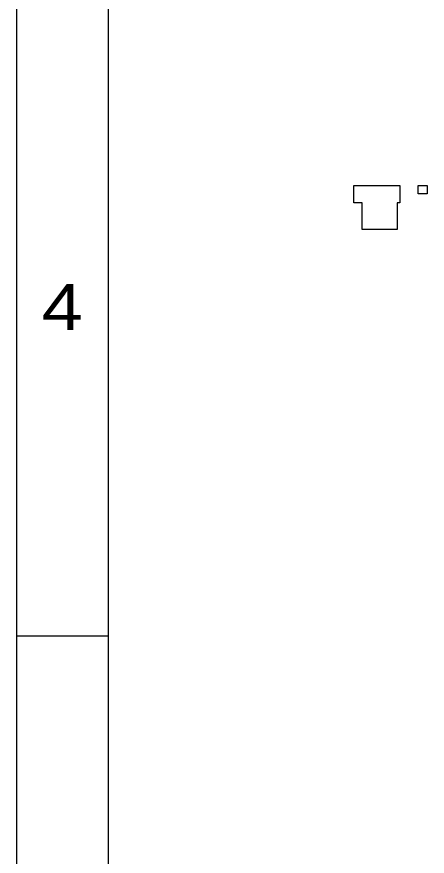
# Model space of a CAD drawing. Header units: inches. Extents: x 0 to 40, y 35.9 to 64.1.
# Drawn here: x 0.01 to 3.03, y 48.39 to 54.55 of the extents above; entities that cross this region are included whole.
import ezdxf

# ---------------------------------------------------------------- set-up
doc = ezdxf.new("R2010")
doc.units = ezdxf.units.IN
doc.header["$MEASUREMENT"] = 0
doc.layers.add('1', color=7, linetype='Continuous')

# ---------------------------------------------------------------- blocks, each defined once
blk = doc.blocks.new('block 722')
at = {"layer": '1', "lineweight": 0}
for points in [[(2.5503, 53.1855), (2.4897, 53.1855), (2.4897, 53.3134), (2.8262, 53.3134), (2.8262, 53.1855), (2.8061, 53.1855), (2.8061, 52.9903), (2.5503, 52.9903), (2.5503, 53.1855), (2.5503, 53.1855)], [(2.9609, 53.3134), (3.0282, 53.3134), (3.0282, 53.2528), (2.9609, 53.2528), (2.9609, 53.3134), (2.9609, 53.3134)]]:
    blk.add_lwpolyline(points, dxfattribs=at)
blk = doc.blocks.new('block 3723')
at = {"lineweight": 0}
blk.add_lwpolyline([(0.0118, 50.0062), (0.6849, 50.0062)], dxfattribs=at)
blk = doc.blocks.new('block 3738')
at = {"lineweight": 0}
blk.add_lwpolyline([(0.6849, 36.5445), (0.6849, 63.468)], dxfattribs=at)
blk = doc.blocks.new('block 3739')
at = {"lineweight": 0}
blk.add_lwpolyline([(0.0118, 35.8714), (0.0118, 64.1411)], dxfattribs=at)
blk = doc.blocks.new('block 3742')
at = {"color": 2, "true_color": 0xffff00, "insert": (0.1957, 52.2533), "char_height": 0.336544, "attachment_point": 7}
blk.add_mtext('\\fAdobe Song Std L|b0|i0|c0|p34;\\W1.2;4', dxfattribs=at)
blk = doc.blocks.new('block 3705')
for name in ['block 3739', 'block 3738', 'block 3742', 'block 3723']:
    blk.add_blockref(name, (0, 0))

msp = doc.modelspace()

# ---------------------------------------------------------------- block references
msp.add_blockref('block 3705', (0, 0))
at = {"layer": '1'}
msp.add_blockref('block 722', (0, 0), dxfattribs=at)

doc.saveas('drawing.dxf')
